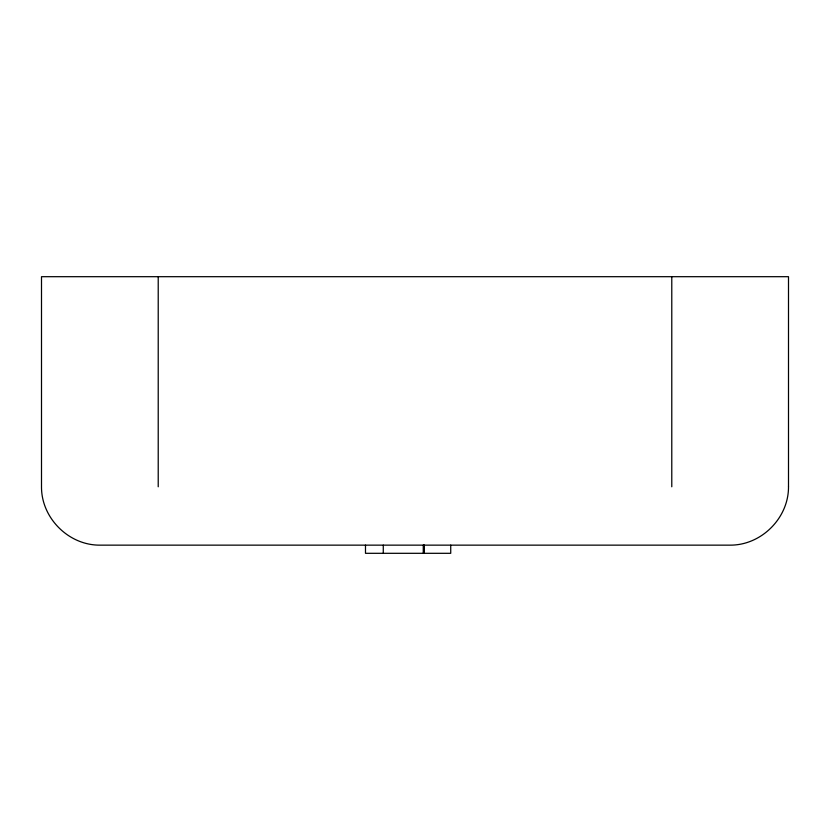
<?xml version="1.0" encoding="UTF-8"?>
<svg xmlns="http://www.w3.org/2000/svg" width="830" height="830" viewBox="0 0 830 830"><rect width="100%" height="100%" fill="white"/><g stroke="black" fill="none" stroke-linecap="round" stroke-linejoin="round"><path stroke-width="1.25" d="M671.781 276.691L671.781 486.785M450.732 545.144L450.732 553.309L365.49 553.309L365.49 545.144M424.296 545.144L424.296 553.309M423.943 545.144L423.943 553.309M423.259 545.144L423.259 553.309M383.273 545.144L383.273 553.309M158.219 276.691L158.219 486.785M788.5 486.785C788.697 518.013 761.38 545.341 730.141 545.144L99.859 545.144C68.62 545.341 41.303 518.013 41.5 486.785L41.5 276.691L788.5 276.691L788.5 486.785"/></g></svg>
